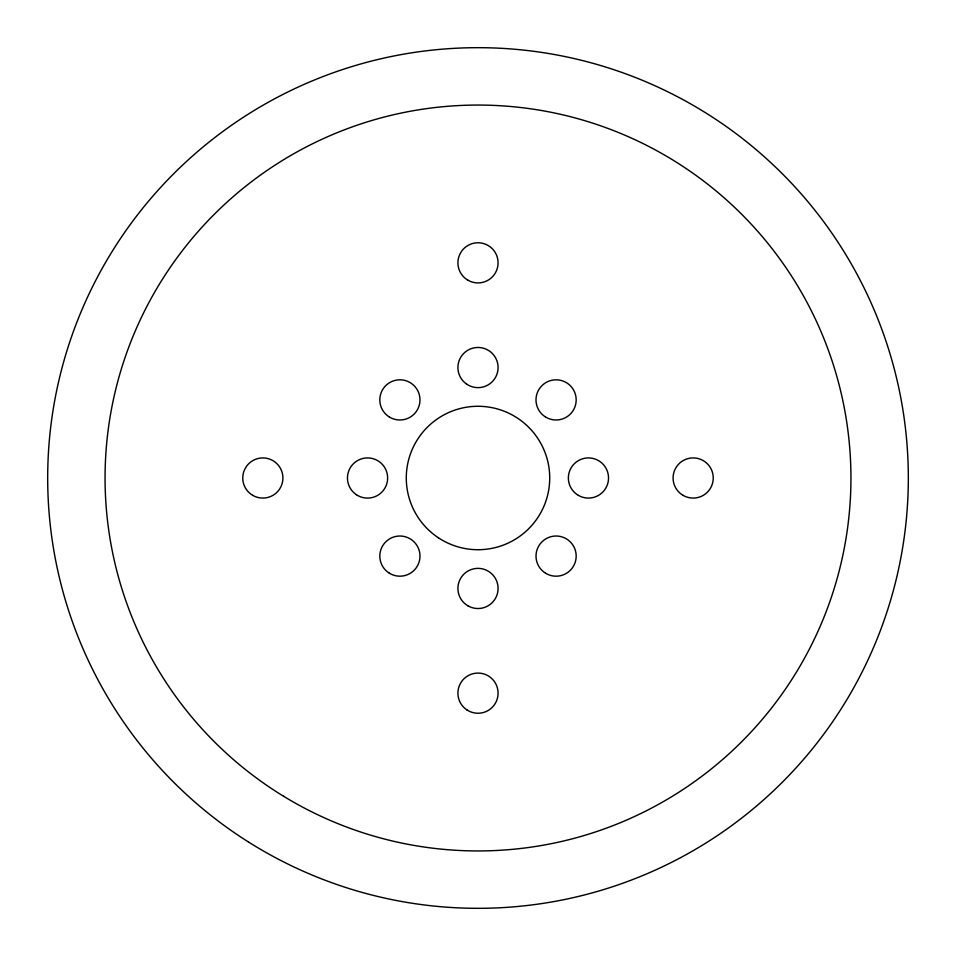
<?xml version="1.0" encoding="UTF-8"?>
<svg xmlns="http://www.w3.org/2000/svg" width="956" height="956" viewBox="0 0 956 956"><rect width="100%" height="100%" fill="white"/><g stroke="black" fill="none" stroke-linecap="round" stroke-linejoin="round"><path stroke-width="1.43" d="M438.314 537.738A71.724 71.724 0 0 0 549.581 482.505A71.724 71.724 0 0 0 446.105 413.757A71.724 71.724 0 0 0 438.314 537.738M389.319 573.17A20.076 20.076 0 0 0 419.971 556.727A20.076 20.076 0 0 0 390.406 538.407A20.076 20.076 0 0 0 389.319 573.17M467.962 605.841A20.076 20.076 0 0 0 498.076 588.454A20.076 20.076 0 0 0 467.962 571.055A20.076 20.076 0 0 0 467.962 605.841M545.518 573.17A20.076 20.076 0 0 0 576.169 556.727A20.076 20.076 0 0 0 546.605 538.407A20.076 20.076 0 0 0 545.518 573.17M578.404 495.387A20.076 20.076 0 0 0 608.53 478A20.076 20.076 0 0 0 578.404 460.613A20.076 20.076 0 0 0 578.404 495.387M545.518 416.971A20.076 20.076 0 0 0 576.169 400.528A20.076 20.076 0 0 0 546.605 382.197A20.076 20.076 0 0 0 545.518 416.971M466.887 384.276A20.076 20.076 0 0 0 498.04 368.813A20.076 20.076 0 0 0 469.073 349.561A20.076 20.076 0 0 0 466.887 384.276M389.319 416.971A20.076 20.076 0 0 0 419.971 400.528A20.076 20.076 0 0 0 390.406 382.197A20.076 20.076 0 0 0 389.319 416.971M356.433 494.73A20.076 20.076 0 0 0 387.598 479.267A20.076 20.076 0 0 0 358.62 460.015A20.076 20.076 0 0 0 356.433 494.73M248.441 841.973A430.32 430.32 0 0 0 907.997 494.814A430.32 430.32 0 0 0 277.563 97.213A430.32 430.32 0 0 0 248.441 841.973M467.962 280.228A20.076 20.076 0 0 0 498.076 262.84A20.076 20.076 0 0 0 467.962 245.453A20.076 20.076 0 0 0 467.962 280.228M683.122 495.387A20.076 20.076 0 0 0 713.248 478A20.076 20.076 0 0 0 683.122 460.613A20.076 20.076 0 0 0 683.122 495.387M466.887 709.89A20.076 20.076 0 0 0 498.04 694.426A20.076 20.076 0 0 0 469.073 675.175A20.076 20.076 0 0 0 466.887 709.89M252.802 495.387A20.076 20.076 0 0 0 282.916 478A20.076 20.076 0 0 0 252.802 460.613A20.076 20.076 0 0 0 252.802 495.387M283.645 796.3A372.948 372.948 0 0 0 850.828 487.178A372.948 372.948 0 0 0 299.527 150.534A372.948 372.948 0 0 0 283.645 796.3"/></g></svg>
